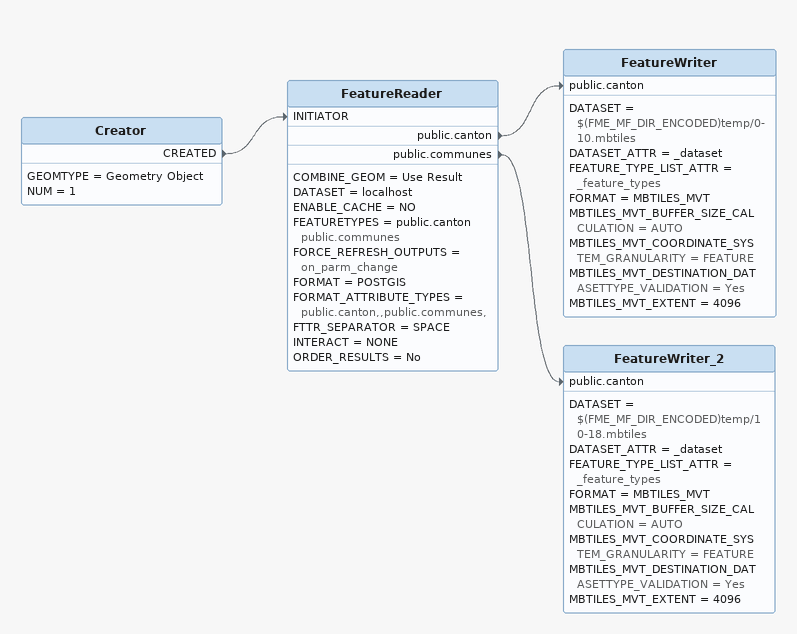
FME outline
Creator
    GEOMTYPE = Geometry Object
    NUM = 1
    CREATED -> FeatureReader [INITIATOR]
FeatureReader
    COMBINE_GEOM = Use Result
    DATASET = localhost
    ENABLE_CACHE = NO
    FEATURETYPES = public.canton public.communes
    FORCE_REFRESH_OUTPUTS = on_parm_change
    FORMAT = POSTGIS
    FORMAT_ATTRIBUTE_TYPES = public.canton,,public.communes,
    FTTR_SEPARATOR = SPACE
    INTERACT = NONE
    ORDER_RESULTS = No
    public.canton -> FeatureWriter [public.canton]
    public.communes -> FeatureWriter_2 [public.canton]
FeatureWriter
    DATASET = $(FME_MF_DIR_ENCODED)temp/0-10.mbtiles
    DATASET_ATTR = _dataset
    FEATURE_TYPE_LIST_ATTR = _feature_types
    FORMAT = MBTILES_MVT
    MBTILES_MVT_BUFFER_SIZE_CALCULATION = AUTO
    MBTILES_MVT_COORDINATE_SYSTEM_GRANULARITY = FEATURE
    MBTILES_MVT_DESTINATION_DATASETTYPE_VALIDATION = Yes
    MBTILES_MVT_EXTENT = 4096
FeatureWriter_2
    DATASET = $(FME_MF_DIR_ENCODED)temp/10-18.mbtiles
    DATASET_ATTR = _dataset
    FEATURE_TYPE_LIST_ATTR = _feature_types
    FORMAT = MBTILES_MVT
    MBTILES_MVT_BUFFER_SIZE_CALCULATION = AUTO
    MBTILES_MVT_COORDINATE_SYSTEM_GRANULARITY = FEATURE
    MBTILES_MVT_DESTINATION_DATASETTYPE_VALIDATION = Yes
    MBTILES_MVT_EXTENT = 4096
